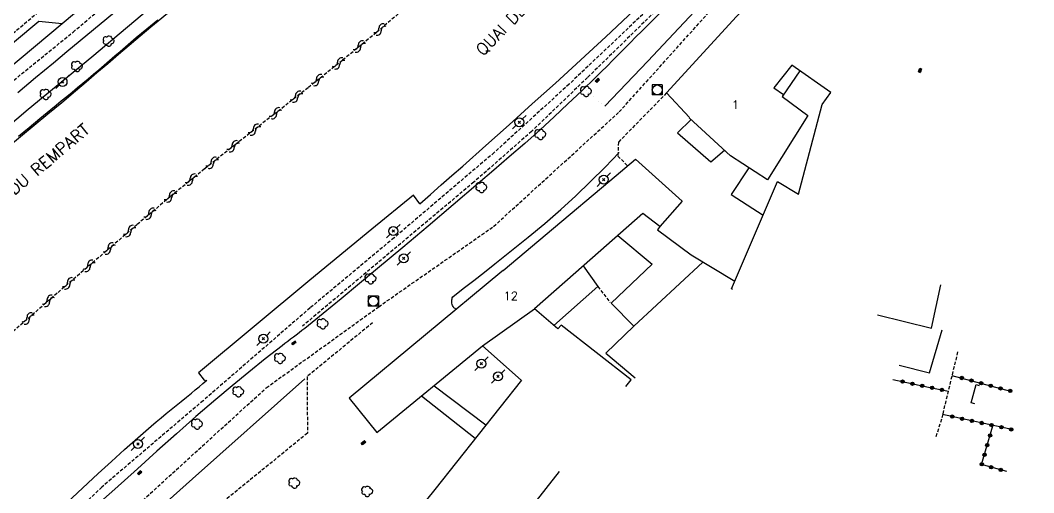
# Model space of a CAD drawing. Header units: millimetres. Extents: x 200000 to 201001, y 52999 to 54001.
# Drawn here: x 200393.8 to 200545.1, y 53810.6 to 53881.1 of the extents above; entities that cross this region are included whole.
import ezdxf
from ezdxf.enums import TextEntityAlignment as Align

# ---------------------------------------------------------------- set-up
doc = ezdxf.new("R2010")
doc.units = ezdxf.units.MM
doc.linetypes.add('DASHED', pattern=[0.75, 0.5, -0.25])
doc.layers.get('0').update_dxf_attribs({"linetype": 'CONTINUOUS'})
for name, color, linetype in [('W0001', 6, 'DASHED'), ('W0006', 2, 'CONTINUOUS'), ('W0008', 7, 'CONTINUOUS'), ('W0010', 4, 'CONTINUOUS'), ('W0014', 7, 'CONTINUOUS'), ('W0021', 2, 'CONTINUOUS'), ('W0101', 7, 'CONTINUOUS'), ('W0104', 1, 'CONTINUOUS'), ('W0112', 1, 'DASHED'), ('W0300', 7, 'CONTINUOUS'), ('W0323', 7, 'CONTINUOUS'), ('W0401', 7, 'CONTINUOUS'), ('W0420', 7, 'CONTINUOUS'), ('W0473', 7, 'CONTINUOUS'), ('W0501', 5, 'DASHED'), ('W0510', 5, 'CONTINUOUS'), ('W0511', 5, 'CONTINUOUS'), ('W0989', 7, 'CONTINUOUS'), ('W0991', 7, 'CONTINUOUS'), ('W1102', 7, 'CONTINUOUS')]:
    doc.layers.add(name, color=color, linetype=linetype)
doc.styles.get("Standard").update_dxf_attribs({"font": 'romans.shx', "width": 0.85})

# ---------------------------------------------------------------- blocks, each defined once
blk = doc.blocks.new('T300')
for p, q in [((-0.8, 0.51), (-0.86, 0.34)), ((-0.86, 0.34), (-0.86, 0.17)), ((-0.86, 0.17), (-0.74, 0.06)), ((-0.69, 0.63), (-0.8, 0.51)), ((-0.8, -0.06), (-0.74, 0.06)), ((-0.74, 0.06), (-0.69, 0.11)), ((-0.57, 0.69), (-0.69, 0.63)), ((-0.46, 0.69), (-0.57, 0.69)), ((-0.29, 0.63), (-0.46, 0.69)), ((-0.29, 0.63), (-0.17, 0.74)), ((-0.23, 0.57), (-0.29, 0.63)), ((-0.17, 0.74), (-0.06, 0.8)), ((-0.06, 0.8), (0.06, 0.8)), ((0.06, 0.8), (0.23, 0.74)), ((0.23, 0.74), (0.34, 0.63)), ((0.34, 0.63), (0.4, 0.51)), ((0.46, 0.46), (0.34, 0.46)), ((0.4, 0.51), (0.4, 0.46)), ((0.57, 0.4), (0.46, 0.46)), ((0.57, 0.4), (0.69, 0.29)), ((0.69, 0.29), (0.74, 0.17)), ((0.74, 0.06), (0.69, -0.17)), ((0.74, 0.17), (0.74, 0.06)), ((-0.8, -0.17), (-0.8, -0.06)), ((-0.8, -0.23), (-0.8, -0.17)), ((-0.74, -0.34), (-0.8, -0.23)), ((-0.69, -0.4), (-0.74, -0.34)), ((-0.51, -0.46), (-0.69, -0.4)), ((-0.4, -0.46), (-0.51, -0.46)), ((-0.4, -0.46), (-0.34, -0.46)), ((-0.34, -0.46), (-0.34, -0.4)), ((-0.34, -0.51), (-0.34, -0.46)), ((-0.29, -0.63), (-0.34, -0.51)), ((-0.17, -0.74), (-0.29, -0.63)), ((-0.06, -0.8), (-0.17, -0.74)), ((0.06, -0.8), (-0.06, -0.8)), ((0.17, -0.74), (0.06, -0.8)), ((0.23, -0.69), (0.17, -0.74)), ((0.29, -0.46), (0.23, -0.46)), ((0.29, -0.63), (0.23, -0.69)), ((0.46, -0.4), (0.29, -0.46)), ((0.34, -0.51), (0.29, -0.63)), ((0.34, -0.51), (0.34, -0.46)), ((0.57, -0.34), (0.46, -0.4)), ((0.63, -0.29), (0.57, -0.34)), ((0.69, -0.17), (0.63, -0.29))]:
    blk.add_line(p, q)
blk = doc.blocks.new('T401')
for p, q in [((-0.3, 0.3), (0, 0.3)), ((-0.3, -0.25), (-0.3, 0.3)), ((-0.3, 0.15), (0, 0.15)), ((-0.3, 0), (0, 0)), ((0, 0.3), (0, -0.25)), ((-0.3, -0.15), (0, -0.15)), ((-0.3, -0.25), (-0.3, -0.3)), ((-0.3, -0.3), (0, -0.3)), ((0, -0.3), (0, -0.25))]:
    blk.add_line(p, q)
blk = doc.blocks.new('T473')
for p, q in [((-0.166667, 0.166667), (0.166667, -0.166667)), ((-0.166667, -0.166667), (0.166667, 0.166667)), ((0.500001, 0.500001), (1.000002, 1.000002)), ((-1.000002, -1.000002), (-0.500001, -0.500001))]:
    blk.add_line(p, q)
blk.add_ellipse((0, 0), major_axis=(0.471405, 0.471405), ratio=1, start_param=5.4977871438, end_param=11.780972451)
blk = doc.blocks.new('T420')
for p, q in [((0.75, 0.75), (-0.75, 0.75)), ((-0.75, 0.75), (-0.75, -0.75)), ((0.75, 0.75), (0.75, -0.75)), ((0.75, -0.75), (-0.75, -0.75))]:
    blk.add_line(p, q)
blk.add_ellipse((0, 0), major_axis=(-0.53, 0.53), ratio=1, start_param=3.926991, end_param=10.210176)
blk = doc.blocks.new('t323o')
at = {"color": 0, "linetype": 'Continuous'}
for radius in [0.25, 0.15]:
    blk.add_circle((0, 0), radius, dxfattribs=at)
blk = doc.blocks.new('t500o')
at = {"color": 0, "linetype": 'Continuous'}
for centre, start, end in [((-0.5, 0.625), 216.8699, 323.1301), ((0.5, -0.125), 36.8699, 143.1301), ((0.5, -0.625), 36.8699, 143.1301), ((-0.5, 0.125), 216.8699, 323.1301)]:
    blk.add_arc(centre, 0.625, start, end, dxfattribs=at)

msp = doc.modelspace()

# ---------------------------------------------------------------- linework, layer by layer
at = {"layer": 'W0001'}
for points in [[(200546.79, 54000), (200543.7, 53987.27), (200537.9, 53964.87), (200532.33, 53942.67), (200520.32, 53916.93), (200509.01, 53903.85), (200492.69, 53887.68), (200475.72, 53871.57), (200464.55, 53861.37), (200449.59, 53848.63), (200437.05, 53838.16), (200421.08, 53824.31), (200405.96, 53811.41), (200397.36, 53803.14), (200381.44, 53786.99), (200367.84, 53770.48), (200357.57, 53756.6), (200344.14, 53737.78), (200331.21, 53718.02), (200316.53, 53696.6), (200300.16, 53671.7), (200299.69, 53671)], [(200294.78, 53760.06), (200299.38, 53767.82), (200312.43, 53786.9), (200325.52, 53806.66), (200337.71, 53823.02), (200349.47, 53835.46), (200372.42, 53855.27), (200385.84, 53866.48), (200401.67, 53879.35), (200419.2, 53894.19), (200433.25, 53905.79), (200443.45, 53915.11), (200454.56, 53926.1), (200466.24, 53939.92), (200475.2, 53953.06)], [(200401.25, 53799.05), (200412.65, 53809.96), (200430.52, 53826.24), (200447.3, 53838.35), (200464.46, 53850.34), (200483.21, 53867.43), (200499.04, 53885.04), (200515.35, 53902.43), (200525.22, 53911.43), (200530.35, 53915.7)]]:
    msp.add_lwpolyline(points, dxfattribs=at)
at = {"layer": 'W0006'}
for points in [[(200481.04, 53868.28), (200487.48, 53874.99), (200497.51, 53885.75), (200508.54, 53897.22), (200519.45, 53908.49), (200518.28, 53909.75)], [(200331.96, 53806.79), (200339.98, 53817.33), (200344.75, 53822.69), (200350.15, 53828.95), (200359.31, 53837.95), (200369.04, 53846.33), (200376.82, 53852.83), (200385.48, 53859.79), (200394.99, 53867.86), (200404.49, 53875.66), (200415.11, 53884.66), (200422.51, 53890.85), (200428.41, 53896.01)], [(200436.27, 53827.59), (200419.51, 53812.62), (200406.31, 53800.83), (200402.11, 53793.03)]]:
    msp.add_lwpolyline(points, dxfattribs=at)
at = {"layer": 'W0006', "const_width": 0.003}
msp.add_lwpolyline([(200477.99, 53870.92), (200481.04, 53868.28)], dxfattribs=at)
at = {"layer": 'W0008'}
for points in [[(200430.67, 53901.54), (200426.67, 53898.14), (200422.66, 53894.74), (200418.65, 53891.35), (200414.63, 53887.97), (200412.65, 53886.31), (200410.66, 53884.65), (200408.68, 53883), (200406.69, 53881.34), (200404.7, 53879.69), (200402.71, 53878.04), (200400.72, 53876.39), (200398.73, 53874.73), (200396.07, 53872.51), (200393.42, 53870.28)], [(200489.82, 53882.74), (200486.58, 53879.51), (200485.71, 53878.64), (200484.84, 53877.77), (200483.98, 53876.89), (200483.12, 53876.02), (200482.26, 53875.15), (200481.39, 53874.27), (200480.52, 53873.41), (200479.64, 53872.55), (200477.6, 53870.58), (200475.55, 53868.62), (200473.48, 53866.68), (200471.39, 53864.76), (200469.1, 53862.73), (200466.8, 53860.72), (200464.47, 53858.73), (200462.15, 53856.74), (200458.41, 53853.55), (200454.67, 53850.37), (200450.91, 53847.2), (200447.14, 53844.04), (200444.43, 53841.79), (200441.72, 53839.54), (200439, 53837.31), (200436.25, 53835.1), (200435.83, 53834.77), (200435.41, 53834.45), (200434.98, 53834.12), (200434.56, 53833.8), (200434.13, 53833.48), (200433.71, 53833.16), (200433.29, 53832.84), (200432.87, 53832.51), (200430.37, 53830.54), (200427.89, 53828.55), (200425.42, 53826.55), (200422.98, 53824.51), (200420.02, 53821.95), (200417.1, 53819.36), (200414.19, 53816.75), (200411.29, 53814.13), (200407.9, 53811.12), (200404.5, 53808.11)], [(200400.05, 53880.6), (200377.05, 53861.37)]]:
    msp.add_lwpolyline(points, dxfattribs=at)
at = {"layer": 'W0010'}
msp.add_lwpolyline([(200393.53, 53863.79), (200395.13, 53865.12), (200396.73, 53866.45), (200398.33, 53867.78), (200399.13, 53868.43), (200399.92, 53869.09), (200400.72, 53869.75), (200401.52, 53870.4), (200402.32, 53871.06), (200403.12, 53871.72), (200403.92, 53872.38), (200404.71, 53873.05), (200405.51, 53873.73), (200406.31, 53874.41), (200407.11, 53875.1), (200407.91, 53875.79), (200408.7, 53876.47), (200409.5, 53877.16), (200410.3, 53877.84), (200411.1, 53878.53), (200412.7, 53879.86), (200414.31, 53881.19)], dxfattribs=at)
at = {"layer": 'W0014'}
for points in [[(200403.73, 53883.68), (200400.05, 53880.6)], [(200458.35, 53839.83), (200459.93, 53841.05), (200461.51, 53842.27), (200463.08, 53843.51), (200464.64, 53844.76), (200467.13, 53846.75), (200469.62, 53848.73), (200472.08, 53850.76), (200474.49, 53852.85), (200476.74, 53854.91), (200478.94, 53857.02), (200481.1, 53859.17), (200483.21, 53861.38)], [(200458.87, 53837.94), (200458.7, 53838.06), (200458.54, 53838.2), (200458.41, 53838.36), (200458.31, 53838.54), (200458.25, 53838.7), (200458.22, 53838.86), (200458.21, 53839.03), (200458.21, 53839.19), (200458.22, 53839.35), (200458.25, 53839.51), (200458.29, 53839.67), (200458.35, 53839.83)]]:
    msp.add_lwpolyline(points, dxfattribs=at)
at = {"layer": 'W0021'}
msp.add_lwpolyline([(200400.05, 53880.6), (200396.57, 53880.93), (200377.44, 53864.99), (200377.12, 53861.43)], dxfattribs=at)
at = {"layer": 'W0101'}
for points in [[(200490.28, 53870.26), (200500.7, 53881.68), (200511.39, 53892.86), (200522.52, 53905.54), (200522.52, 53905.54)], [(200514.81, 53870.32), (200508.98, 53874.42), (200506.3, 53871.01), (200507.72, 53870.02), (200507.53, 53869.73), (200511.35, 53866.92), (200505.32, 53857.3), (200499.83, 53860.87), (200493.65, 53866.56), (200493.71, 53866.62), (200490.28, 53870.26)], [(200509.98, 53855.13), (200513.51, 53868.56), (200514.81, 53870.32)], [(200481.81, 53857.14), (200485.64, 53860.36), (200492.61, 53854.11), (200489.28, 53850.31), (200486.71, 53852.26)], [(200473.39, 53850.07), (200481.81, 53857.14)], [(200500.13, 53840.92), (200499.99, 53841.03), (200506.83, 53857.04), (200509.98, 53855.13)], [(200486.71, 53852.26), (200477.97, 53844.56)], [(200465.86, 53843.74), (200473.39, 53850.07)], [(200465.86, 53843.74), (200465.7, 53843.61), (200442.89, 53824.67), (200447.04, 53819.57), (200462.82, 53832.49)], [(200477.97, 53844.56), (200470.54, 53838.02)], [(200521.75, 53837.13), (200529.83, 53835.14), (200531.23, 53841.59)], [(200484.17, 53826.42), (200484.97, 53827.44), (200474.55, 53835.61), (200474.06, 53835.04), (200470.54, 53838.02)], [(200462.82, 53832.49), (200468.55, 53827.39), (200468.61, 53827.39), (200455.7, 53811.05), (200448.66, 53802.36), (200473.15, 53782.69), (200473.15, 53782.69)], [(200483.93, 53798.15), (200480.54, 53793.58), (200466.86, 53804.26), (200474.28, 53813.76)]]:
    msp.add_lwpolyline(points, dxfattribs=at)
at = {"layer": 'W0104'}
for points in [[(200510.17, 53873.58), (200507.57, 53869.79)], [(200493.93, 53866.3), (200491.92, 53864.3), (200496.89, 53859.96), (200498.91, 53861.71)], [(200502.55, 53859.1), (200499.91, 53855.1), (200504.69, 53852.04)], [(200489.28, 53850.31), (200488.91, 53849.85), (200493.93, 53846.07), (200500.46, 53842.14)], [(200483.02, 53849), (200488.13, 53844.69), (200481.98, 53838.88), (200485.37, 53835.44)], [(200485.37, 53835.44), (200495.69, 53845.01)], [(200477.82, 53844.43), (200479.99, 53841.38), (200473.46, 53835.55)], [(200485.37, 53835.44), (200481.21, 53831.43), (200485.6, 53827.72)], [(200525, 53829.63), (200529.52, 53828.49), (200531.42, 53834.91)], [(200536.27, 53823.85), (200535.76, 53823.97), (200536.47, 53826.73), (200536.95, 53826.6)], [(200455.56, 53826.55), (200463.31, 53820.69)], [(200461.72, 53818.67), (200453.67, 53825)]]:
    msp.add_lwpolyline(points, dxfattribs=at)
at = {"layer": 'W0112'}
for points in [[(200516.53, 53909.81), (200516.53, 53909.81), (200514.88, 53908.17), (200505.77, 53899.42), (200493.88, 53887.64), (200478.48, 53872.57), (200470.13, 53864.53), (200461.5, 53856.95), (200435.94, 53835.46)], [(200339.02, 53832.27), (200344.76, 53837.62), (200354.38, 53845.86), (200367.74, 53857.83), (200378.39, 53867.2), (200389.24, 53876.24), (200397.64, 53883.34), (200409.97, 53894.32), (200424.62, 53907.43)], [(200490.28, 53870.26), (200483.08, 53862.91), (200483.01, 53860.85)], [(200483.01, 53860.85), (200484.46, 53859.37)], [(200479.99, 53841.38), (200481.87, 53838.95)], [(200446.39, 53835.96), (200436.61, 53827.9)], [(200533.73, 53831.59), (200531.47, 53822.25)], [(200436.61, 53827.9), (200436.66, 53819.46)], [(200531.52, 53822.25), (200530.44, 53818.81)], [(200436.66, 53819.46), (200424.49, 53809.54)]]:
    msp.add_lwpolyline(points, dxfattribs=at)
at = {"layer": 'W0323'}
for points in [[(200524.05, 53827.47), (200529.39, 53826.35), (200532.36, 53825.72)], [(200532.88, 53828.08), (200541.62, 53825.75), (200541.62, 53825.75)], [(200542.08, 53819.95), (200531.47, 53822.25)], [(200541.06, 53813.73), (200537.31, 53814.76), (200538.97, 53820.58)]]:
    msp.add_lwpolyline(points, dxfattribs=at)
at = {"layer": 'W0501'}
msp.add_lwpolyline([(200524.61, 54000), (200524.05, 53996.31), (200521.95, 53985.68), (200519.03, 53975.24), (200514.19, 53961.69), (200508.58, 53948.4), (200501.94, 53935.54), (200494.04, 53923.39), (200484.63, 53912.23), (200474, 53902.22), (200462.9, 53892.86), (200451.93, 53883.54), (200446.95, 53879.28), (200441.88, 53875.13), (200436.76, 53871.05), (200431.6, 53867.01), (200426.44, 53862.98), (200421.3, 53858.92), (200416.21, 53854.8), (200411.2, 53850.58), (200399.3, 53840.37), (200387.45, 53830.06), (200375.88, 53819.43), (200364.82, 53808.26)], dxfattribs=at)
at = {"layer": 'W0510'}
for points in [[(200436.08, 53898.58), (200433.4, 53896.43), (200430.71, 53894.28), (200428.03, 53892.12), (200425.36, 53889.96), (200422.74, 53887.83), (200420.12, 53885.71), (200417.5, 53883.58), (200414.9, 53881.43), (200413.28, 53880.08), (200411.67, 53878.72), (200410.06, 53877.35), (200408.45, 53875.99), (200406.85, 53874.62), (200405.24, 53873.25), (200403.63, 53871.88), (200402.02, 53870.52), (200399.98, 53868.81), (200397.93, 53867.11), (200395.87, 53865.41), (200393.82, 53863.71), (200391.77, 53862.01)], [(200453.42, 53853.7), (200455.03, 53855.11), (200456.64, 53856.52), (200458.24, 53857.94), (200459.84, 53859.35), (200463.31, 53862.44), (200466.77, 53865.52), (200470.23, 53868.62), (200473.67, 53871.73), (200476.19, 53874.03), (200478.7, 53876.34), (200481.2, 53878.65), (200483.69, 53880.97), (200486.33, 53883.45)], [(200399.24, 53807.63), (200400.78, 53809.09), (200402.33, 53810.55), (200403.88, 53812), (200405.44, 53813.43), (200407.39, 53815.23), (200409.35, 53817.01), (200411.32, 53818.78), (200413.32, 53820.52), (200414.06, 53821.15), (200414.81, 53821.77), (200415.56, 53822.39), (200416.32, 53823), (200417.08, 53823.6), (200417.83, 53824.21), (200418.59, 53824.83), (200419.34, 53825.44), (200419.91, 53825.92), (200420.49, 53826.4), (200421.06, 53826.89), (200421.63, 53827.37)], [(200421.47, 53827.24), (200421.26, 53827.38)]]:
    msp.add_lwpolyline(points, dxfattribs=at)
at = {"layer": 'W0511'}
for points in [[(200452.5, 53854.99), (200446.25, 53849.93), (200437.03, 53842.3), (200420.4, 53828.45), (200421.26, 53827.38)], [(200453.42, 53853.7), (200452.5, 53854.99)]]:
    msp.add_lwpolyline(points, dxfattribs=at)
at = {"layer": 'W1102'}
msp.add_lwpolyline([(200462.82, 53832.49), (200470.54, 53838.02)], dxfattribs=at)

# ---------------------------------------------------------------- block references
at = {"layer": 'W0300'}
for p in [(200407.01, 53877.98), (200402.3, 53874.22), (200397.62, 53870.04), (200478.28, 53870.48), (200471.47, 53864.06), (200462.67, 53856.13), (200446.11, 53842.51), (200438.97, 53835.77), (200432.59, 53830.62), (200426.37, 53825.64), (200420.21, 53820.81), (200434.74, 53812), (200445.61, 53810.76)]:
    msp.add_blockref('T300', p, dxfattribs=at)
at = {"layer": 'W0323'}
for p, rotation in [((200525.51, 53827.16), 348.1086995588438), ((200526.98, 53826.85), 348.1086995588438), ((200528.45, 53826.55), 348.1086995588438), ((200534.33, 53827.7), 345.0702138094888), ((200535.78, 53827.31), 345.0702138094888), ((200537.23, 53826.92), 345.0702138094888), ((200538.68, 53826.54), 345.0702138094888), ((200529.92, 53826.24), 348.0529801246166), ((200531.38, 53825.93), 348.0529801246166), ((200540.13, 53826.15), 345.0702138094888), ((200541.58, 53825.76), 345.0702138094888), ((200532.93, 53821.94), 167.7533872926309), ((200534.4, 53821.62), 167.7533872926309), ((200535.86, 53821.3), 167.7533872926309), ((200537.33, 53820.98), 167.7533872926309), ((200538.8, 53820.66), 167.7533872926309), ((200540.26, 53820.34), 167.7533872926309), ((200538.56, 53819.13), 74.05720863050867), ((200541.73, 53820.03), 167.7533872926309), ((200538.15, 53817.69), 74.05720863050867), ((200537.74, 53816.25), 74.05720863050867), ((200537.33, 53814.81), 74.05720863050867), ((200538.72, 53814.38), 164.5910657583058), ((200540.16, 53813.98), 164.5910657583058)]:
    msp.add_blockref('t323o', p, dxfattribs=dict(at, rotation=rotation))
at = {"layer": 'W0401'}
for p, rotation in [((200528.25, 53873.59), 340.6140875221644), ((200479.85, 53872.24), 134.2177833995818), ((200434.56, 53833.07), 127.0170291463392), ((200444.94, 53818.15), 127.4824382363839), ((200411.49, 53813.66), 131.9142064793466)]:
    msp.add_blockref('T401', p, dxfattribs=dict(at, rotation=rotation))
at = {"layer": 'W0420'}
for p in [(200488.89, 53870.71), (200446.5, 53839.18)]:
    msp.add_blockref('T420', p, dxfattribs=at)
at = {"layer": 'W0473'}
for p in [(200400.1, 53871.91), (200468.29, 53865.89), (200480.89, 53857.32), (200449.48, 53849.64), (200451.04, 53845.56), (200430.09, 53833.57), (200462.63, 53829.84), (200465.12, 53827.94), (200411.36, 53817.86)]:
    msp.add_blockref('T473', p, dxfattribs=at)
at = {"layer": 'W0501'}
for p, rotation in [((200447.5, 53879.75), 220.5399913318932), ((200444.41, 53877.2), 219.3563959788102), ((200441.31, 53874.67), 218.5209557910785), ((200438.18, 53872.18), 218.5209557910785), ((200435.04, 53869.7), 218.0338506288639), ((200431.89, 53867.24), 218.0338506288639), ((200428.74, 53864.78), 217.9681167374681), ((200425.59, 53862.31), 218.3238343409492), ((200422.45, 53859.83), 218.3238343409492), ((200419.33, 53857.33), 219.0281003841525), ((200416.23, 53854.81), 219.0281003841525), ((200413.16, 53852.23), 220.0807630489793), ((200410.11, 53849.65), 220.6341405126885), ((200407.08, 53847.04), 220.6341405126885), ((200404.04, 53844.44), 220.6341405126885), ((200401.01, 53841.83), 220.6341405126885), ((200397.98, 53839.22), 221.0249110400748), ((200394.96, 53836.59), 221.0249110400748)]:
    msp.add_blockref('t500o', p, dxfattribs=dict(at, rotation=rotation))

# ---------------------------------------------------------------- texts
at = {"layer": 'W0989'}
for s, rotation, p in [('QUAI DES SAULX', 46.0053, (200469, 53883.28)), ('QUAI DU REMPART', 40.0077, (200395.56, 53858.31))]:
    msp.add_text(s, height=1.75, rotation=rotation, dxfattribs=at).set_placement(p, align=Align.MIDDLE_CENTER)
at = {"layer": 'W0991'}
for s, p in [('1', (200500.55, 53868.51)), ('12', (200467.03, 53839.96))]:
    msp.add_text(s, height=1.25, dxfattribs=at).set_placement(p, align=Align.MIDDLE_CENTER)

doc.saveas('drawing.dxf')
